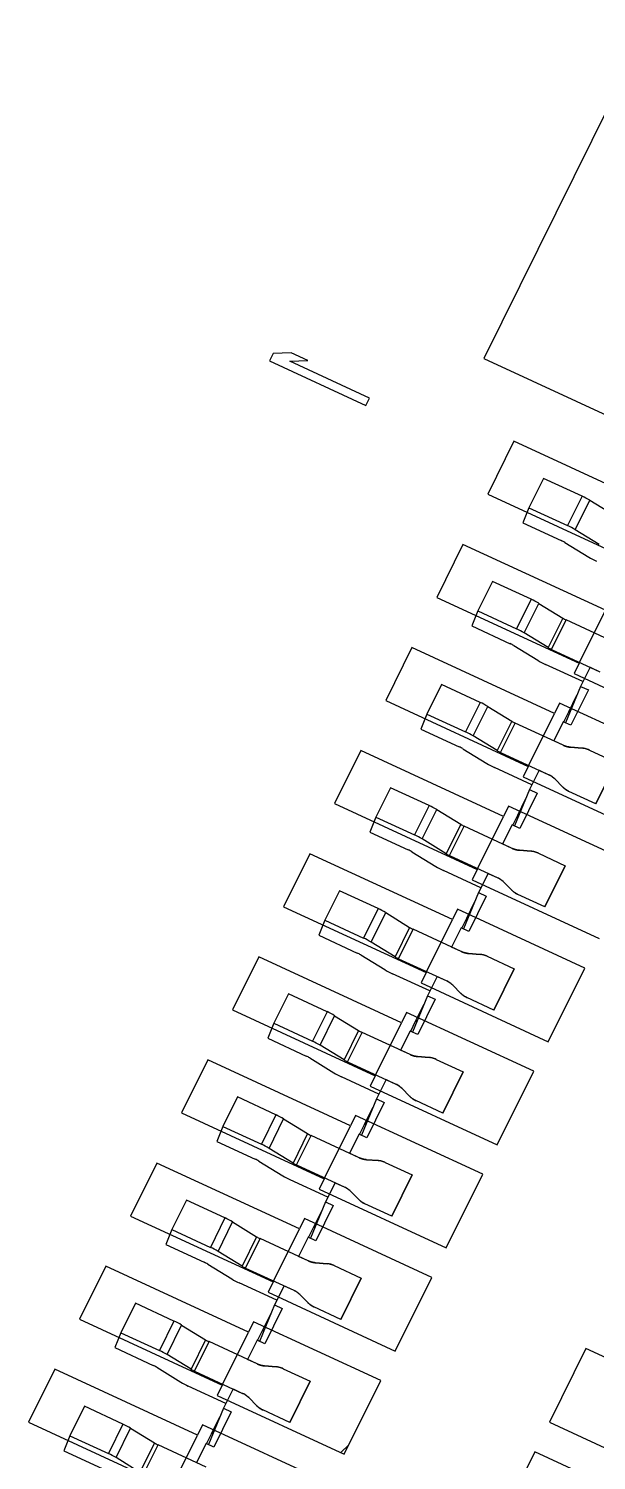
# Model space of a CAD drawing. Header units: millimetres. Extents: x 7 to 507, y -14 to 339.
# Drawn here: x 132.028 to 133.097, y 233.844 to 236.539 of the extents above; entities that cross this region are included whole.
import ezdxf

# ---------------------------------------------------------------- set-up
doc = ezdxf.new("R2010")
doc.units = ezdxf.units.MM
doc.header["$LTSCALE"] = 23.1
doc.layers.get('0').update_dxf_attribs({"linetype": 'CONTINUOUS'})
for name, color, linetype in [('01_ASM_ALL_AXIS', 7, 'CONTINUOUS'), ('_135225', 7, 'CONTINUOUS'), ('_135680', 7, 'CONTINUOUS'), ('_139725', 7, 'CONTINUOUS'), ('_189691', 7, 'CONTINUOUS'), ('_209750', 7, 'CONTINUOUS'), ('_369953', 7, 'CONTINUOUS'), ('_391631', 7, 'CONTINUOUS'), ('_524098', 7, 'CONTINUOUS'), ('_543160', 7, 'CONTINUOUS'), ('_548257', 7, 'CONTINUOUS'), ('_601858', 7, 'CONTINUOUS')]:
    doc.layers.add(name, color=color, linetype=linetype)

msp = doc.modelspace()

# ---------------------------------------------------------------- linework, layer by layer
at = {"color": 1}
for p, q in [((133.193, 236.5388), (132.8854, 235.9178)), ((132.8854, 235.9178), (133.1504, 235.7955)), ((133.0652, 235.3443), (133.0556, 235.3249)), ((133.0556, 235.3249), (133.2952, 235.2143)), ((133.0282, 235.2695), (133.0185, 235.2501)), ((133.2677, 235.1589), (133.0282, 235.2695)), ((132.9691, 235.1503), (132.9595, 235.1309)), ((132.9595, 235.1309), (133.1991, 235.0203)), ((132.9321, 235.0755), (132.9224, 235.056)), ((133.1716, 234.9648), (132.9321, 235.0755)), ((132.873, 234.9562), (132.8634, 234.9368)), ((132.8634, 234.9368), (133.103, 234.8262)), ((132.836, 234.8814), (132.8263, 234.862)), ((133.0755, 234.7708), (132.836, 234.8814)), ((132.7769, 234.7622), (132.7673, 234.7428)), ((133.0069, 234.6322), (133.0755, 234.7708)), ((132.7673, 234.7428), (133.0069, 234.6322)), ((132.7399, 234.6874), (132.7302, 234.668)), ((132.9794, 234.5767), (132.7399, 234.6874)), ((132.6808, 234.5682), (132.6712, 234.5487)), ((132.9108, 234.4381), (132.9794, 234.5767)), ((132.6712, 234.5487), (132.9108, 234.4381)), ((132.6438, 234.4933), (132.6342, 234.4739)), ((132.8833, 234.3827), (132.6438, 234.4933)), ((132.5847, 234.3741), (132.5751, 234.3547)), ((132.8147, 234.2441), (132.8833, 234.3827)), ((132.5751, 234.3547), (132.8147, 234.2441)), ((132.5477, 234.2993), (132.5381, 234.2799)), ((132.7872, 234.1886), (132.5477, 234.2993)), ((132.4886, 234.1801), (132.479, 234.1607)), ((132.7186, 234.05), (132.7872, 234.1886)), ((132.479, 234.1607), (132.7186, 234.05)), ((132.4516, 234.1052), (132.442, 234.0858)), ((132.6911, 233.9946), (132.4516, 234.1052)), ((133.0776, 234.0546), (133.0089, 233.9159)), ((133.3171, 233.9439), (133.0776, 234.0546)), ((132.6225, 233.856), (132.6911, 233.9946)), ((132.3925, 233.986), (132.3829, 233.9666)), ((132.3829, 233.9666), (132.6225, 233.856)), ((132.3555, 233.9112), (132.3459, 233.8918)), ((132.595, 233.8005), (132.3555, 233.9112)), ((133.0089, 233.9159), (133.2485, 233.8053)), ((132.9815, 233.8605), (132.9128, 233.7219)), ((133.221, 233.7499), (132.9815, 233.8605))]:
    msp.add_line(p, q, dxfattribs=at)
at = {"color": 4}
for p, q in [((132.9422, 235.7622), (132.8927, 235.6624)), ((133.2107, 235.6382), (132.9422, 235.7622)), ((132.8927, 235.6624), (133.1613, 235.5384)), ((132.8461, 235.5682), (132.7966, 235.4684)), ((133.1146, 235.4441), (132.8461, 235.5682)), ((132.7966, 235.4684), (133.0652, 235.3443)), ((133.0652, 235.3443), (133.1146, 235.4441)), ((132.75, 235.3741), (132.7005, 235.2743)), ((133.0185, 235.2501), (132.75, 235.3741)), ((132.7005, 235.2743), (132.9691, 235.1503)), ((132.9691, 235.1503), (133.0185, 235.2501)), ((132.6539, 235.1801), (132.6044, 235.0803)), ((132.9224, 235.056), (132.6539, 235.1801)), ((132.6044, 235.0803), (132.873, 234.9562)), ((132.873, 234.9562), (132.9224, 235.056)), ((132.5578, 234.986), (132.5083, 234.8862)), ((132.8263, 234.862), (132.5578, 234.986)), ((132.5083, 234.8862), (132.7769, 234.7622)), ((132.7769, 234.7622), (132.8263, 234.862)), ((132.4617, 234.792), (132.4122, 234.6922)), ((132.7302, 234.668), (132.4617, 234.792)), ((132.4122, 234.6922), (132.6808, 234.5682)), ((132.6808, 234.5682), (132.7302, 234.668)), ((132.3656, 234.5979), (132.3161, 234.4981)), ((132.6342, 234.4739), (132.3656, 234.5979)), ((132.3161, 234.4981), (132.5847, 234.3741)), ((132.5847, 234.3741), (132.6342, 234.4739)), ((132.2695, 234.4039), (132.22, 234.3041)), ((132.5381, 234.2799), (132.2695, 234.4039)), ((132.22, 234.3041), (132.4886, 234.1801)), ((132.4886, 234.1801), (132.5381, 234.2799)), ((132.1734, 234.2098), (132.124, 234.11)), ((132.442, 234.0858), (132.1734, 234.2098)), ((132.124, 234.11), (132.3925, 233.986)), ((132.3925, 233.986), (132.442, 234.0858)), ((132.0773, 234.0158), (132.0279, 233.916)), ((132.3459, 233.8918), (132.0773, 234.0158)), ((132.0279, 233.916), (132.2964, 233.792)), ((132.2964, 233.792), (132.3459, 233.8918))]:
    msp.add_line(p, q, dxfattribs=at)
at = {"color": 2}
msp.add_line((132.6163, 233.8588), (132.6313, 233.8738), dxfattribs=at)
at = {"layer": '01_ASM_ALL_AXIS', "color": 4}
for p, q in [((132.4888, 235.9273), (132.4819, 235.9134)), ((132.4819, 235.9134), (132.6634, 235.8296)), ((132.5227, 235.9287), (132.4888, 235.9273)), ((132.5197, 235.913), (132.5536, 235.9144)), ((132.6702, 235.8435), (132.5197, 235.913)), ((132.5536, 235.9144), (132.5227, 235.9287)), ((132.6634, 235.8296), (132.6702, 235.8435))]:
    msp.add_line(p, q, dxfattribs=at)
at = {"layer": '_135225', "color": 7}
for p, q in [((132.1331, 233.946), (132.1056, 233.8906)), ((132.2056, 233.9125), (132.1331, 233.946)), ((132.1056, 233.8906), (132.094, 233.8624)), ((132.1056, 233.8906), (132.1782, 233.857)), ((132.22, 233.9048), (132.2652, 233.8771)), ((132.094, 233.8624), (132.1665, 233.8289)), ((132.3624, 233.8317), (132.2717, 233.8736)), ((132.2377, 233.8216), (132.1925, 233.8494))]:
    msp.add_line(p, q, dxfattribs=at)
at = {"layer": '_135225', "color": 9}
for p, q in [((132.2056, 233.9125), (132.1782, 233.857)), ((132.1925, 233.8494), (132.22, 233.9048)), ((132.2652, 233.8771), (132.2377, 233.8216)), ((132.2442, 233.8182), (132.2717, 233.8736))]:
    msp.add_line(p, q, dxfattribs=at)
at = {"layer": '_135225', "color": 7}
for centre, radius, start, end in [((132.1476, 233.7868), 0.1385, 58.4892, 65.2143), ((132.1203, 233.7317), 0.1381, 58.4799, 65.2235), ((132.298, 233.9306), 0.0628, 238.4799, 245.2235)]:
    msp.add_arc(centre, radius, start, end, dxfattribs=at)
at = {"layer": '_135680', "color": 7}
for p, q in [((132.8057, 235.3043), (132.7783, 235.2489)), ((132.8783, 235.2708), (132.8057, 235.3043)), ((132.8927, 235.2632), (132.9379, 235.2354)), ((132.7783, 235.2489), (132.7666, 235.2207)), ((132.7783, 235.2489), (132.8509, 235.2154)), ((133.0351, 235.19), (132.9444, 235.2319)), ((132.7666, 235.2207), (132.8392, 235.1872)), ((132.9104, 235.18), (132.8652, 235.2077)), ((132.8457, 235.1837), (132.891, 235.156)), ((132.9169, 235.1765), (133.0077, 235.1346)), ((133.0706, 235.1846), (133.0487, 235.1864)), ((133.0842, 235.181), (133.135, 235.1575)), ((132.9758, 235.1158), (132.9053, 235.1483)), ((133.0191, 235.1267), (133.0343, 235.1113)), ((133.0965, 235.0799), (133.0457, 235.1034)), ((132.9398, 235.0399), (132.9492, 235.0588)), ((132.9492, 235.0588), (132.9519, 235.0592))]:
    msp.add_line(p, q, dxfattribs=at)
at = {"layer": '_135680', "color": 9}
for p, q in [((132.8783, 235.2708), (132.8509, 235.2154)), ((132.8652, 235.2077), (132.8927, 235.2632)), ((132.9379, 235.2354), (132.9104, 235.18)), ((132.9169, 235.1765), (132.9444, 235.2319)), ((133.135, 235.1575), (133.0965, 235.0799))]:
    msp.add_line(p, q, dxfattribs=at)
at = {"layer": '_135680', "color": 7}
for points in [[(133.0487, 235.1864), (133.0481, 235.1865), (133.0476, 235.1865), (133.047, 235.1866), (133.0464, 235.1867), (133.0458, 235.1868), (133.0453, 235.1869), (133.0446, 235.187), (133.0439, 235.1871), (133.0433, 235.1873), (133.0426, 235.1874), (133.042, 235.1876), (133.0414, 235.1877), (133.0407, 235.1879), (133.0401, 235.1881), (133.0394, 235.1883), (133.0388, 235.1885), (133.0382, 235.1888), (133.0376, 235.189), (133.0369, 235.1892), (133.0363, 235.1895), (133.0357, 235.1898), (133.0351, 235.19)], [(133.0842, 235.181), (133.0836, 235.1813), (133.0831, 235.1815), (133.0825, 235.1817), (133.082, 235.1819), (133.0814, 235.1822), (133.0809, 235.1824), (133.0803, 235.1826), (133.0797, 235.1828), (133.0791, 235.183), (133.0785, 235.1831), (133.0779, 235.1833), (133.0773, 235.1835), (133.0767, 235.1836), (133.0761, 235.1838), (133.0755, 235.1839), (133.0749, 235.184), (133.0743, 235.1841), (133.0737, 235.1842), (133.073, 235.1843), (133.0724, 235.1844), (133.0718, 235.1845), (133.0712, 235.1846), (133.0706, 235.1846)], [(133.0343, 235.1113), (133.0347, 235.1109), (133.0351, 235.1105), (133.0355, 235.1101), (133.0359, 235.1098), (133.0364, 235.1094), (133.0368, 235.109), (133.0373, 235.1086), (133.0378, 235.1082), (133.0383, 235.1079), (133.0388, 235.1075), (133.0393, 235.1071), (133.0398, 235.1068), (133.0403, 235.1064), (133.0408, 235.1061), (133.0413, 235.1057), (133.0419, 235.1054), (133.0424, 235.1051), (133.043, 235.1048), (133.0435, 235.1045), (133.0441, 235.1042), (133.0446, 235.1039), (133.0452, 235.1037), (133.0457, 235.1034)]]:
    msp.add_lwpolyline(points, dxfattribs=at)
for centre, radius, start, end in [((132.8203, 235.1451), 0.1385, 58.4892, 65.2143), ((132.9707, 235.2889), 0.0628, 238.4799, 245.2235), ((132.793, 235.09), 0.1381, 58.4799, 65.2235), ((132.8129, 235.1302), 0.0628, 58.4799, 65.2235), ((132.9432, 235.2335), 0.0628, 238.4799, 245.2235), ((132.9632, 235.2737), 0.1381, 238.4799, 245.2235), ((132.9905, 235.0973), 0.041, 58.6072, 65.2214), ((132.9912, 235.0985), 0.0397, 51.85, 58.6048), ((132.9925, 235.1002), 0.0375, 44.8183, 51.8251)]:
    msp.add_arc(centre, radius, start, end, dxfattribs=at)
at = {"layer": '_139725', "color": 7}
for p, q in [((133.0856, 235.337), (133.0678, 235.301)), ((133.0856, 235.337), (133.1038, 235.3286)), ((133.0678, 235.301), (133.0395, 235.2325)), ((133.0453, 235.2528), (133.0609, 235.2843)), ((133.0823, 235.2943), (133.0493, 235.2278)), ((133.0678, 235.301), (133.0823, 235.2943)), ((133.0348, 235.2345), (133.017, 235.1984)), ((133.0493, 235.2278), (133.0348, 235.2345)), ((133.048, 235.2532), (133.0453, 235.2528)), ((133.0351, 235.19), (133.017, 235.1984)), ((133.0487, 235.1864), (133.0706, 235.1846)), ((133.0842, 235.181), (133.135, 235.1575)), ((133.0965, 235.0799), (133.135, 235.1575)), ((132.9895, 235.143), (132.9717, 235.1069)), ((132.9895, 235.143), (133.0077, 235.1346)), ((133.0343, 235.1113), (133.0191, 235.1267)), ((132.9717, 235.1069), (132.9434, 235.0385)), ((132.9862, 235.1002), (132.9532, 235.0337)), ((132.9717, 235.1069), (132.9862, 235.1002)), ((133.0965, 235.0799), (133.0457, 235.1034)), ((132.9492, 235.0588), (132.9648, 235.0902)), ((132.9519, 235.0592), (132.9492, 235.0588)), ((132.9387, 235.0404), (132.9209, 235.0044)), ((132.9532, 235.0337), (132.9387, 235.0404)), ((132.939, 234.996), (132.9209, 235.0044)), ((132.9526, 234.9924), (132.9745, 234.9906)), ((132.9881, 234.987), (133.0389, 234.9635)), ((133.0004, 234.8859), (133.0389, 234.9635)), ((132.8934, 234.9489), (132.8756, 234.9129)), ((132.8934, 234.9489), (132.9116, 234.9405)), ((132.8756, 234.9129), (132.8473, 234.8444)), ((132.8756, 234.9129), (132.8901, 234.9062)), ((132.9382, 234.9173), (132.923, 234.9326)), ((133.0004, 234.8859), (132.9496, 234.9093)), ((132.8531, 234.8648), (132.8687, 234.8962)), ((132.8901, 234.9062), (132.8571, 234.8397)), ((132.8558, 234.8652), (132.8531, 234.8648)), ((132.8426, 234.8464), (132.8248, 234.8103)), ((132.8571, 234.8397), (132.8426, 234.8464)), ((132.8429, 234.8019), (132.8248, 234.8103)), ((132.8565, 234.7983), (132.8784, 234.7965)), ((132.892, 234.7929), (132.9428, 234.7695)), ((132.7973, 234.7549), (132.7795, 234.7188)), ((132.7973, 234.7549), (132.8155, 234.7465)), ((132.9043, 234.6918), (132.9428, 234.7695)), ((132.7795, 234.7188), (132.7512, 234.6504)), ((132.7795, 234.7188), (132.794, 234.7121)), ((132.8421, 234.7232), (132.8269, 234.7386)), ((132.757, 234.6707), (132.7726, 234.7021)), ((132.794, 234.7121), (132.761, 234.6456)), ((132.9043, 234.6918), (132.8535, 234.7153)), ((132.7597, 234.6711), (132.757, 234.6707)), ((132.7465, 234.6523), (132.7287, 234.6163)), ((132.761, 234.6456), (132.7465, 234.6523)), ((132.7468, 234.6079), (132.7287, 234.6163)), ((132.7604, 234.6043), (132.7823, 234.6025)), ((132.7959, 234.5989), (132.8467, 234.5754)), ((132.7012, 234.5608), (132.6834, 234.5248)), ((132.7012, 234.5608), (132.7194, 234.5525)), ((132.8082, 234.4978), (132.8467, 234.5754)), ((132.746, 234.5292), (132.7308, 234.5445)), ((132.6834, 234.5248), (132.6551, 234.4563)), ((132.6609, 234.4767), (132.6765, 234.5081)), ((132.6979, 234.5181), (132.6649, 234.4516)), ((132.6834, 234.5248), (132.6979, 234.5181)), ((132.8082, 234.4978), (132.7574, 234.5213)), ((132.6636, 234.4771), (132.6609, 234.4767)), ((132.6504, 234.4583), (132.6326, 234.4222)), ((132.6649, 234.4516), (132.6504, 234.4583)), ((132.6507, 234.4138), (132.6326, 234.4222)), ((132.6643, 234.4102), (132.6862, 234.4084)), ((132.6998, 234.4048), (132.7506, 234.3814)), ((132.7121, 234.3037), (132.7506, 234.3814)), ((132.6051, 234.3668), (132.5873, 234.3307)), ((132.6051, 234.3668), (132.6233, 234.3584)), ((132.6499, 234.3351), (132.6347, 234.3505)), ((132.5873, 234.3307), (132.559, 234.2623)), ((132.5648, 234.2826), (132.5804, 234.3141)), ((132.6018, 234.324), (132.5688, 234.2575)), ((132.5873, 234.3307), (132.6018, 234.324)), ((132.7121, 234.3037), (132.6613, 234.3272)), ((132.5543, 234.2642), (132.5365, 234.2282)), ((132.5688, 234.2575), (132.5543, 234.2642)), ((132.5675, 234.283), (132.5648, 234.2826)), ((132.5546, 234.2198), (132.5365, 234.2282)), ((132.5682, 234.2162), (132.5901, 234.2144)), ((132.6037, 234.2108), (132.6545, 234.1873)), ((132.616, 234.1097), (132.6545, 234.1873)), ((132.509, 234.1727), (132.4912, 234.1367)), ((132.509, 234.1727), (132.5272, 234.1644)), ((132.5538, 234.1411), (132.5386, 234.1564)), ((132.4912, 234.1367), (132.4629, 234.0683)), ((132.5057, 234.13), (132.4727, 234.0635)), ((132.4912, 234.1367), (132.5057, 234.13)), ((132.616, 234.1097), (132.5652, 234.1332)), ((132.4687, 234.0886), (132.4843, 234.12)), ((132.4714, 234.089), (132.4687, 234.0886)), ((132.4582, 234.0702), (132.4404, 234.0341)), ((132.4727, 234.0635), (132.4582, 234.0702)), ((132.4585, 234.0258), (132.4404, 234.0341)), ((132.4721, 234.0221), (132.494, 234.0203)), ((132.5076, 234.0167), (132.5584, 233.9933)), ((132.52, 233.9156), (132.5584, 233.9933)), ((132.4129, 233.9787), (132.3951, 233.9427)), ((132.4129, 233.9787), (132.4311, 233.9703)), ((132.3951, 233.9427), (132.3668, 233.8742)), ((132.3951, 233.9427), (132.4096, 233.9359)), ((132.4577, 233.9471), (132.4425, 233.9624)), ((132.52, 233.9156), (132.4691, 233.9391)), ((132.3726, 233.8945), (132.3882, 233.926)), ((132.4096, 233.9359), (132.3767, 233.8694)), ((132.3753, 233.8949), (132.3726, 233.8945)), ((132.3621, 233.8761), (132.3443, 233.8401)), ((132.3767, 233.8694), (132.3621, 233.8761))]:
    msp.add_line(p, q, dxfattribs=at)
for points in [[(133.0351, 235.19), (133.0357, 235.1898), (133.0363, 235.1895), (133.0369, 235.1893), (133.0375, 235.189), (133.0381, 235.1888), (133.0387, 235.1886), (133.0393, 235.1884), (133.0399, 235.1882), (133.0405, 235.188), (133.0411, 235.1878), (133.0418, 235.1876), (133.0424, 235.1875), (133.043, 235.1873), (133.0436, 235.1872), (133.0443, 235.1871), (133.0449, 235.1869), (133.0455, 235.1868), (133.0462, 235.1867), (133.0468, 235.1866), (133.0474, 235.1865), (133.0481, 235.1865), (133.0487, 235.1864)], [(133.0191, 235.1267), (133.0187, 235.1271), (133.0183, 235.1274), (133.0179, 235.1278), (133.0174, 235.1282), (133.017, 235.1286), (133.0166, 235.129), (133.0161, 235.1294), (133.0156, 235.1298), (133.0151, 235.1301), (133.0146, 235.1305), (133.0141, 235.1309), (133.0136, 235.1312), (133.0131, 235.1316), (133.0126, 235.1319), (133.012, 235.1322), (133.0115, 235.1326), (133.011, 235.1329), (133.0104, 235.1332), (133.0099, 235.1335), (133.0093, 235.1338), (133.0088, 235.1341), (133.0082, 235.1343), (133.0077, 235.1346)], [(133.0457, 235.1034), (133.0452, 235.1036), (133.0447, 235.1039), (133.0441, 235.1042), (133.0436, 235.1044), (133.0431, 235.1047), (133.0426, 235.105), (133.042, 235.1053), (133.0415, 235.1056), (133.041, 235.106), (133.0405, 235.1063), (133.04, 235.1066), (133.0395, 235.107), (133.039, 235.1074), (133.0385, 235.1077), (133.038, 235.1081), (133.0375, 235.1085), (133.037, 235.1089), (133.0365, 235.1093), (133.0361, 235.1097), (133.0356, 235.1101), (133.0352, 235.1105), (133.0347, 235.1109), (133.0343, 235.1113)], [(132.939, 234.996), (132.9396, 234.9957), (132.9402, 234.9955), (132.9408, 234.9952), (132.9414, 234.995), (132.942, 234.9948), (132.9426, 234.9945), (132.9432, 234.9943), (132.9438, 234.9941), (132.9444, 234.9939), (132.945, 234.9938), (132.9457, 234.9936), (132.9463, 234.9934), (132.9469, 234.9933), (132.9475, 234.9931), (132.9482, 234.993), (132.9488, 234.9929), (132.9494, 234.9928), (132.9501, 234.9927), (132.9507, 234.9926), (132.9513, 234.9925), (132.952, 234.9924), (132.9526, 234.9924)], [(132.923, 234.9326), (132.9226, 234.933), (132.9222, 234.9334), (132.9218, 234.9338), (132.9213, 234.9342), (132.9209, 234.9346), (132.9205, 234.9349), (132.92, 234.9353), (132.9195, 234.9357), (132.919, 234.9361), (132.9185, 234.9365), (132.918, 234.9368), (132.9175, 234.9372), (132.917, 234.9375), (132.9165, 234.9379), (132.9159, 234.9382), (132.9154, 234.9385), (132.9149, 234.9388), (132.9143, 234.9391), (132.9138, 234.9394), (132.9132, 234.9397), (132.9127, 234.94), (132.9121, 234.9403), (132.9116, 234.9405)], [(132.9496, 234.9093), (132.9491, 234.9096), (132.9486, 234.9099), (132.948, 234.9101), (132.9475, 234.9104), (132.947, 234.9107), (132.9465, 234.911), (132.9459, 234.9113), (132.9454, 234.9116), (132.9449, 234.9119), (132.9444, 234.9123), (132.9439, 234.9126), (132.9434, 234.9129), (132.9429, 234.9133), (132.9424, 234.9137), (132.9419, 234.914), (132.9414, 234.9144), (132.9409, 234.9148), (132.9404, 234.9152), (132.94, 234.9156), (132.9395, 234.916), (132.9391, 234.9164), (132.9386, 234.9169), (132.9382, 234.9173)], [(132.8429, 234.8019), (132.8435, 234.8017), (132.8441, 234.8014), (132.8447, 234.8012), (132.8453, 234.8009), (132.8459, 234.8007), (132.8465, 234.8005), (132.8471, 234.8003), (132.8477, 234.8001), (132.8483, 234.7999), (132.8489, 234.7997), (132.8496, 234.7995), (132.8502, 234.7994), (132.8508, 234.7992), (132.8514, 234.7991), (132.8521, 234.799), (132.8527, 234.7988), (132.8533, 234.7987), (132.854, 234.7986), (132.8546, 234.7985), (132.8552, 234.7985), (132.8559, 234.7984), (132.8565, 234.7983)], [(132.8269, 234.7386), (132.8265, 234.739), (132.8261, 234.7394), (132.8257, 234.7397), (132.8252, 234.7401), (132.8248, 234.7405), (132.8244, 234.7409), (132.8239, 234.7413), (132.8234, 234.7417), (132.8229, 234.742), (132.8224, 234.7424), (132.8219, 234.7428), (132.8214, 234.7431), (132.8209, 234.7435), (132.8204, 234.7438), (132.8198, 234.7441), (132.8193, 234.7445), (132.8188, 234.7448), (132.8182, 234.7451), (132.8177, 234.7454), (132.8171, 234.7457), (132.8166, 234.746), (132.816, 234.7462), (132.8155, 234.7465)], [(132.8535, 234.7153), (132.853, 234.7156), (132.8525, 234.7158), (132.8519, 234.7161), (132.8514, 234.7164), (132.8509, 234.7166), (132.8504, 234.7169), (132.8498, 234.7172), (132.8493, 234.7176), (132.8488, 234.7179), (132.8483, 234.7182), (132.8478, 234.7186), (132.8473, 234.7189), (132.8468, 234.7193), (132.8463, 234.7196), (132.8458, 234.72), (132.8453, 234.7204), (132.8448, 234.7208), (132.8443, 234.7212), (132.8439, 234.7216), (132.8434, 234.722), (132.843, 234.7224), (132.8425, 234.7228), (132.8421, 234.7232)], [(132.7468, 234.6079), (132.7474, 234.6076), (132.748, 234.6074), (132.7486, 234.6071), (132.7492, 234.6069), (132.7498, 234.6067), (132.7504, 234.6064), (132.751, 234.6062), (132.7516, 234.606), (132.7522, 234.6058), (132.7528, 234.6057), (132.7535, 234.6055), (132.7541, 234.6053), (132.7547, 234.6052), (132.7553, 234.605), (132.756, 234.6049), (132.7566, 234.6048), (132.7572, 234.6047), (132.7579, 234.6046), (132.7585, 234.6045), (132.7591, 234.6044), (132.7598, 234.6043), (132.7604, 234.6043)], [(132.7308, 234.5445), (132.7304, 234.5449), (132.73, 234.5453), (132.7296, 234.5457), (132.7292, 234.5461), (132.7287, 234.5465), (132.7283, 234.5468), (132.7278, 234.5472), (132.7273, 234.5476), (132.7268, 234.548), (132.7263, 234.5484), (132.7258, 234.5487), (132.7253, 234.5491), (132.7248, 234.5494), (132.7243, 234.5498), (132.7237, 234.5501), (132.7232, 234.5504), (132.7227, 234.5507), (132.7221, 234.551), (132.7216, 234.5513), (132.721, 234.5516), (132.7205, 234.5519), (132.7199, 234.5522), (132.7194, 234.5525)], [(132.7574, 234.5213), (132.7569, 234.5215), (132.7564, 234.5218), (132.7558, 234.522), (132.7553, 234.5223), (132.7548, 234.5226), (132.7543, 234.5229), (132.7537, 234.5232), (132.7532, 234.5235), (132.7527, 234.5238), (132.7522, 234.5242), (132.7517, 234.5245), (132.7512, 234.5249), (132.7507, 234.5252), (132.7502, 234.5256), (132.7497, 234.5259), (132.7492, 234.5263), (132.7487, 234.5267), (132.7482, 234.5271), (132.7478, 234.5275), (132.7473, 234.5279), (132.7469, 234.5283), (132.7464, 234.5288), (132.746, 234.5292)], [(132.6507, 234.4138), (132.6513, 234.4136), (132.6519, 234.4133), (132.6525, 234.4131), (132.6531, 234.4128), (132.6537, 234.4126), (132.6543, 234.4124), (132.6549, 234.4122), (132.6555, 234.412), (132.6561, 234.4118), (132.6567, 234.4116), (132.6574, 234.4114), (132.658, 234.4113), (132.6586, 234.4111), (132.6592, 234.411), (132.6599, 234.4109), (132.6605, 234.4107), (132.6611, 234.4106), (132.6618, 234.4105), (132.6624, 234.4104), (132.663, 234.4104), (132.6637, 234.4103), (132.6643, 234.4102)], [(132.6347, 234.3505), (132.6343, 234.3509), (132.6339, 234.3513), (132.6335, 234.3516), (132.6331, 234.352), (132.6326, 234.3524), (132.6322, 234.3528), (132.6317, 234.3532), (132.6312, 234.3536), (132.6307, 234.3539), (132.6302, 234.3543), (132.6297, 234.3547), (132.6292, 234.355), (132.6287, 234.3554), (132.6282, 234.3557), (132.6276, 234.3561), (132.6271, 234.3564), (132.6266, 234.3567), (132.626, 234.357), (132.6255, 234.3573), (132.6249, 234.3576), (132.6244, 234.3579), (132.6238, 234.3581), (132.6233, 234.3584)], [(132.6613, 234.3272), (132.6608, 234.3275), (132.6603, 234.3277), (132.6597, 234.328), (132.6592, 234.3283), (132.6587, 234.3285), (132.6582, 234.3288), (132.6576, 234.3291), (132.6571, 234.3295), (132.6566, 234.3298), (132.6561, 234.3301), (132.6556, 234.3305), (132.6551, 234.3308), (132.6546, 234.3312), (132.6541, 234.3315), (132.6536, 234.3319), (132.6531, 234.3323), (132.6526, 234.3327), (132.6521, 234.3331), (132.6517, 234.3335), (132.6512, 234.3339), (132.6508, 234.3343), (132.6503, 234.3347), (132.6499, 234.3351)], [(132.5546, 234.2198), (132.5552, 234.2195), (132.5558, 234.2193), (132.5564, 234.219), (132.557, 234.2188), (132.5576, 234.2186), (132.5582, 234.2184), (132.5588, 234.2181), (132.5594, 234.2179), (132.56, 234.2178), (132.5606, 234.2176), (132.5613, 234.2174), (132.5619, 234.2172), (132.5625, 234.2171), (132.5631, 234.2169), (132.5638, 234.2168), (132.5644, 234.2167), (132.565, 234.2166), (132.5657, 234.2165), (132.5663, 234.2164), (132.5669, 234.2163), (132.5676, 234.2162), (132.5682, 234.2162)], [(132.5386, 234.1564), (132.5382, 234.1568), (132.5378, 234.1572), (132.5374, 234.1576), (132.537, 234.158), (132.5365, 234.1584), (132.5361, 234.1587), (132.5356, 234.1591), (132.5351, 234.1595), (132.5346, 234.1599), (132.5341, 234.1603), (132.5336, 234.1606), (132.5331, 234.161), (132.5326, 234.1613), (132.5321, 234.1617), (132.5316, 234.162), (132.531, 234.1623), (132.5305, 234.1626), (132.5299, 234.1629), (132.5294, 234.1632), (132.5288, 234.1635), (132.5283, 234.1638), (132.5277, 234.1641), (132.5272, 234.1644)], [(132.5652, 234.1332), (132.5647, 234.1334), (132.5642, 234.1337), (132.5636, 234.1339), (132.5631, 234.1342), (132.5626, 234.1345), (132.5621, 234.1348), (132.5615, 234.1351), (132.561, 234.1354), (132.5605, 234.1357), (132.56, 234.1361), (132.5595, 234.1364), (132.559, 234.1368), (132.5585, 234.1371), (132.558, 234.1375), (132.5575, 234.1379), (132.557, 234.1382), (132.5565, 234.1386), (132.556, 234.139), (132.5556, 234.1394), (132.5551, 234.1398), (132.5547, 234.1402), (132.5542, 234.1407), (132.5538, 234.1411)], [(132.4585, 234.0258), (132.4591, 234.0255), (132.4597, 234.0252), (132.4603, 234.025), (132.4609, 234.0248), (132.4615, 234.0245), (132.4621, 234.0243), (132.4627, 234.0241), (132.4633, 234.0239), (132.4639, 234.0237), (132.4645, 234.0235), (132.4652, 234.0234), (132.4658, 234.0232), (132.4664, 234.023), (132.467, 234.0229), (132.4677, 234.0228), (132.4683, 234.0226), (132.4689, 234.0225), (132.4696, 234.0224), (132.4702, 234.0223), (132.4708, 234.0223), (132.4715, 234.0222), (132.4721, 234.0221)], [(132.4425, 233.9624), (132.4421, 233.9628), (132.4417, 233.9632), (132.4413, 233.9636), (132.4409, 233.9639), (132.4404, 233.9643), (132.44, 233.9647), (132.4395, 233.9651), (132.439, 233.9655), (132.4385, 233.9658), (132.438, 233.9662), (132.4375, 233.9666), (132.437, 233.9669), (132.4365, 233.9673), (132.436, 233.9676), (132.4355, 233.968), (132.4349, 233.9683), (132.4344, 233.9686), (132.4338, 233.9689), (132.4333, 233.9692), (132.4327, 233.9695), (132.4322, 233.9698), (132.4316, 233.97), (132.4311, 233.9703)], [(132.4691, 233.9391), (132.4686, 233.9394), (132.4681, 233.9396), (132.4675, 233.9399), (132.467, 233.9402), (132.4665, 233.9404), (132.466, 233.9407), (132.4654, 233.941), (132.4649, 233.9414), (132.4644, 233.9417), (132.4639, 233.942), (132.4634, 233.9424), (132.4629, 233.9427), (132.4624, 233.9431), (132.4619, 233.9434), (132.4614, 233.9438), (132.4609, 233.9442), (132.4604, 233.9446), (132.4599, 233.945), (132.4595, 233.9454), (132.459, 233.9458), (132.4586, 233.9462), (132.4581, 233.9466), (132.4577, 233.9471)]]:
    msp.add_lwpolyline(points, dxfattribs=at)
for centre, radius, start, end in [((133.0674, 235.1458), 0.039, 78.4235, 85.2662), ((133.067, 235.1441), 0.0407, 71.7775, 78.4338), ((133.0668, 235.1434), 0.0414, 65.2148, 71.7879), ((132.9713, 234.9517), 0.039, 78.4235, 85.2662), ((132.9709, 234.9501), 0.0407, 71.7775, 78.4338), ((132.9707, 234.9494), 0.0414, 65.2148, 71.7879), ((132.8752, 234.7577), 0.039, 78.4235, 85.2662), ((132.8748, 234.756), 0.0407, 71.7775, 78.4338), ((132.8746, 234.7553), 0.0414, 65.2148, 71.7879), ((132.7791, 234.5636), 0.039, 78.4235, 85.2662), ((132.7787, 234.562), 0.0407, 71.7775, 78.4338), ((132.7785, 234.5613), 0.0414, 65.2148, 71.7879), ((132.683, 234.3696), 0.039, 78.4235, 85.2662), ((132.6826, 234.3679), 0.0407, 71.7775, 78.4338), ((132.6824, 234.3672), 0.0414, 65.2148, 71.7879), ((132.5869, 234.1755), 0.039, 78.4235, 85.2662), ((132.5865, 234.1739), 0.0407, 71.7775, 78.4338), ((132.5863, 234.1732), 0.0414, 65.2148, 71.7879), ((132.4908, 233.9815), 0.039, 78.4235, 85.2662), ((132.4904, 233.9798), 0.0407, 71.7775, 78.4338), ((132.4902, 233.9791), 0.0414, 65.2148, 71.7879)]:
    msp.add_arc(centre, radius, start, end, dxfattribs=at)
at = {"layer": '_189691', "color": 7}
for p, q in [((132.9979, 235.6924), (132.9705, 235.637)), ((133.0705, 235.6589), (132.9979, 235.6924)), ((132.9705, 235.637), (132.9588, 235.6088)), ((132.9705, 235.637), (133.0431, 235.6035)), ((133.0849, 235.6513), (133.1301, 235.6235)), ((132.9588, 235.6088), (133.0314, 235.5753)), ((133.1026, 235.5681), (133.0574, 235.5958)), ((133.0379, 235.5718), (133.0832, 235.5441))]:
    msp.add_line(p, q, dxfattribs=at)
at = {"layer": '_189691', "color": 9}
for p, q in [((133.0705, 235.6589), (133.0431, 235.6035)), ((133.0574, 235.5958), (133.0849, 235.6513))]:
    msp.add_line(p, q, dxfattribs=at)
at = {"layer": '_189691', "color": 7}
for centre, radius, start, end in [((133.0125, 235.5332), 0.1385, 58.4892, 65.2143), ((132.9852, 235.4781), 0.1381, 58.4799, 65.2235), ((133.0051, 235.5183), 0.0628, 58.4799, 65.2235), ((133.1553, 235.6618), 0.1381, 238.4799, 245.2235)]:
    msp.add_arc(centre, radius, start, end, dxfattribs=at)
at = {"layer": '_209750', "color": 7}
for p, q in [((132.3253, 234.3341), (132.2978, 234.2787)), ((132.3978, 234.3006), (132.3253, 234.3341)), ((132.4122, 234.2929), (132.4574, 234.2652)), ((132.2978, 234.2787), (132.2862, 234.2505)), ((132.2978, 234.2787), (132.3704, 234.2451)), ((132.5546, 234.2198), (132.4639, 234.2617)), ((132.2862, 234.2505), (132.3587, 234.217)), ((132.4299, 234.2097), (132.3847, 234.2375)), ((132.3653, 234.2135), (132.4105, 234.1858)), ((132.4364, 234.2063), (132.5272, 234.1644)), ((132.5901, 234.2144), (132.5682, 234.2162)), ((132.6037, 234.2108), (132.6545, 234.1873)), ((132.4953, 234.1456), (132.4248, 234.1781)), ((132.5386, 234.1564), (132.5538, 234.1411)), ((132.616, 234.1097), (132.5652, 234.1332)), ((132.4593, 234.0696), (132.4687, 234.0886)), ((132.4687, 234.0886), (132.4714, 234.089))]:
    msp.add_line(p, q, dxfattribs=at)
at = {"layer": '_209750', "color": 9}
for p, q in [((132.3978, 234.3006), (132.3704, 234.2451)), ((132.3847, 234.2375), (132.4122, 234.2929)), ((132.4574, 234.2652), (132.4299, 234.2097)), ((132.4364, 234.2063), (132.4639, 234.2617)), ((132.6545, 234.1873), (132.616, 234.1097))]:
    msp.add_line(p, q, dxfattribs=at)
at = {"layer": '_209750', "color": 7}
for points in [[(132.5682, 234.2162), (132.5676, 234.2162), (132.5671, 234.2163), (132.5665, 234.2164), (132.5659, 234.2164), (132.5653, 234.2165), (132.5648, 234.2166), (132.5641, 234.2167), (132.5635, 234.2169), (132.5628, 234.217), (132.5622, 234.2172), (132.5615, 234.2173), (132.5609, 234.2175), (132.5602, 234.2177), (132.5596, 234.2179), (132.559, 234.2181), (132.5583, 234.2183), (132.5577, 234.2185), (132.5571, 234.2188), (132.5565, 234.219), (132.5558, 234.2193), (132.5552, 234.2195), (132.5546, 234.2198)], [(132.6037, 234.2108), (132.6031, 234.211), (132.6026, 234.2113), (132.602, 234.2115), (132.6015, 234.2117), (132.6009, 234.2119), (132.6004, 234.2121), (132.5998, 234.2123), (132.5992, 234.2125), (132.5986, 234.2127), (132.598, 234.2129), (132.5974, 234.2131), (132.5968, 234.2132), (132.5962, 234.2134), (132.5956, 234.2135), (132.595, 234.2137), (132.5944, 234.2138), (132.5938, 234.2139), (132.5932, 234.214), (132.5926, 234.2141), (132.5919, 234.2142), (132.5913, 234.2143), (132.5907, 234.2143), (132.5901, 234.2144)], [(132.5538, 234.1411), (132.5542, 234.1407), (132.5546, 234.1403), (132.555, 234.1399), (132.5555, 234.1395), (132.5559, 234.1392), (132.5563, 234.1388), (132.5568, 234.1384), (132.5573, 234.138), (132.5578, 234.1376), (132.5583, 234.1372), (132.5588, 234.1369), (132.5593, 234.1365), (132.5598, 234.1362), (132.5603, 234.1358), (132.5609, 234.1355), (132.5614, 234.1352), (132.5619, 234.1349), (132.5625, 234.1346), (132.563, 234.1343), (132.5636, 234.134), (132.5641, 234.1337), (132.5647, 234.1334), (132.5652, 234.1332)]]:
    msp.add_lwpolyline(points, dxfattribs=at)
for centre, radius, start, end in [((132.3398, 234.1749), 0.1385, 58.4892, 65.2143), ((132.4902, 234.3187), 0.0628, 238.4799, 245.2235), ((132.3125, 234.1198), 0.1381, 58.4799, 65.2235), ((132.3324, 234.16), 0.0628, 58.4799, 65.2235), ((132.4627, 234.2633), 0.0628, 238.4799, 245.2235), ((132.4827, 234.3035), 0.1381, 238.4799, 245.2235), ((132.51, 234.1271), 0.041, 58.6072, 65.2214), ((132.5107, 234.1282), 0.0397, 51.85, 58.6048), ((132.512, 234.13), 0.0375, 44.8183, 51.8251)]:
    msp.add_arc(centre, radius, start, end, dxfattribs=at)
at = {"layer": '_369953', "color": 7}
for p, q in [((132.6135, 234.9162), (132.5861, 234.8608)), ((132.6861, 234.8827), (132.6135, 234.9162)), ((132.5861, 234.8608), (132.5744, 234.8326)), ((132.5861, 234.8608), (132.6587, 234.8273)), ((132.7005, 234.8751), (132.7457, 234.8473)), ((132.5744, 234.8326), (132.647, 234.7991)), ((132.8429, 234.8019), (132.7522, 234.8438)), ((132.7182, 234.7919), (132.673, 234.8196)), ((132.6535, 234.7956), (132.6988, 234.7679)), ((132.7247, 234.7884), (132.8155, 234.7465)), ((132.8784, 234.7965), (132.8565, 234.7983)), ((132.892, 234.7929), (132.9428, 234.7695)), ((132.7836, 234.7277), (132.7131, 234.7602)), ((132.8269, 234.7386), (132.8421, 234.7232)), ((132.9043, 234.6918), (132.8535, 234.7153)), ((132.7476, 234.6518), (132.757, 234.6707)), ((132.757, 234.6707), (132.7597, 234.6711))]:
    msp.add_line(p, q, dxfattribs=at)
at = {"layer": '_369953', "color": 9}
for p, q in [((132.6861, 234.8827), (132.6587, 234.8273)), ((132.673, 234.8196), (132.7005, 234.8751)), ((132.7457, 234.8473), (132.7182, 234.7919)), ((132.7247, 234.7884), (132.7522, 234.8438)), ((132.9428, 234.7695), (132.9043, 234.6918))]:
    msp.add_line(p, q, dxfattribs=at)
at = {"layer": '_369953', "color": 7}
for points in [[(132.8565, 234.7983), (132.8559, 234.7984), (132.8554, 234.7984), (132.8548, 234.7985), (132.8542, 234.7986), (132.8536, 234.7987), (132.8531, 234.7988), (132.8524, 234.7989), (132.8517, 234.799), (132.8511, 234.7992), (132.8505, 234.7993), (132.8498, 234.7995), (132.8492, 234.7996), (132.8485, 234.7998), (132.8479, 234.8), (132.8473, 234.8002), (132.8466, 234.8004), (132.846, 234.8007), (132.8454, 234.8009), (132.8448, 234.8012), (132.8441, 234.8014), (132.8435, 234.8017), (132.8429, 234.8019)], [(132.892, 234.7929), (132.8914, 234.7932), (132.8909, 234.7934), (132.8903, 234.7936), (132.8898, 234.7939), (132.8892, 234.7941), (132.8887, 234.7943), (132.8881, 234.7945), (132.8875, 234.7947), (132.8869, 234.7949), (132.8863, 234.795), (132.8857, 234.7952), (132.8851, 234.7954), (132.8845, 234.7955), (132.8839, 234.7957), (132.8833, 234.7958), (132.8827, 234.7959), (132.8821, 234.796), (132.8815, 234.7962), (132.8808, 234.7962), (132.8802, 234.7963), (132.8796, 234.7964), (132.879, 234.7965), (132.8784, 234.7965)], [(132.8421, 234.7232), (132.8425, 234.7228), (132.8429, 234.7224), (132.8433, 234.7221), (132.8437, 234.7217), (132.8442, 234.7213), (132.8446, 234.7209), (132.8451, 234.7205), (132.8456, 234.7201), (132.8461, 234.7198), (132.8466, 234.7194), (132.8471, 234.719), (132.8476, 234.7187), (132.8481, 234.7183), (132.8486, 234.718), (132.8492, 234.7177), (132.8497, 234.7173), (132.8502, 234.717), (132.8508, 234.7167), (132.8513, 234.7164), (132.8519, 234.7161), (132.8524, 234.7158), (132.853, 234.7156), (132.8535, 234.7153)]]:
    msp.add_lwpolyline(points, dxfattribs=at)
for centre, radius, start, end in [((132.6281, 234.757), 0.1385, 58.4892, 65.2143), ((132.6008, 234.7019), 0.1381, 58.4799, 65.2235), ((132.7785, 234.9008), 0.0628, 238.4799, 245.2235), ((132.6207, 234.7421), 0.0628, 58.4799, 65.2235), ((132.751, 234.8454), 0.0628, 238.4799, 245.2235), ((132.771, 234.8856), 0.1381, 238.4799, 245.2235), ((132.7983, 234.7093), 0.041, 58.6072, 65.2214), ((132.799, 234.7104), 0.0397, 51.85, 58.6048), ((132.8003, 234.7121), 0.0375, 44.8183, 51.8251)]:
    msp.add_arc(centre, radius, start, end, dxfattribs=at)
at = {"layer": '_391631', "color": 7}
for p, q in [((132.2292, 234.1401), (132.2017, 234.0846)), ((132.3017, 234.1065), (132.2292, 234.1401)), ((132.3161, 234.0989), (132.3613, 234.0711)), ((132.2017, 234.0846), (132.1901, 234.0565)), ((132.2017, 234.0846), (132.2743, 234.0511)), ((132.1901, 234.0565), (132.2626, 234.0229)), ((132.4585, 234.0258), (132.3678, 234.0677)), ((132.2692, 234.0195), (132.3144, 233.9917)), ((132.3338, 234.0157), (132.2886, 234.0434)), ((132.494, 234.0203), (132.4721, 234.0221)), ((132.3403, 234.0122), (132.4311, 233.9703)), ((132.5076, 234.0167), (132.5584, 233.9933)), ((132.3992, 233.9515), (132.3287, 233.9841)), ((132.4425, 233.9624), (132.4577, 233.9471)), ((132.52, 233.9156), (132.4691, 233.9391)), ((132.3632, 233.8756), (132.3726, 233.8945)), ((132.3726, 233.8945), (132.3753, 233.8949))]:
    msp.add_line(p, q, dxfattribs=at)
at = {"layer": '_391631', "color": 9}
for p, q in [((132.3017, 234.1065), (132.2743, 234.0511)), ((132.2886, 234.0434), (132.3161, 234.0989)), ((132.3613, 234.0711), (132.3338, 234.0157)), ((132.3403, 234.0122), (132.3678, 234.0677)), ((132.5584, 233.9933), (132.52, 233.9156))]:
    msp.add_line(p, q, dxfattribs=at)
at = {"layer": '_391631', "color": 7}
for points in [[(132.4721, 234.0221), (132.4715, 234.0222), (132.471, 234.0223), (132.4704, 234.0223), (132.4698, 234.0224), (132.4692, 234.0225), (132.4687, 234.0226), (132.468, 234.0227), (132.4674, 234.0228), (132.4667, 234.023), (132.4661, 234.0231), (132.4654, 234.0233), (132.4648, 234.0235), (132.4641, 234.0236), (132.4635, 234.0238), (132.4629, 234.024), (132.4622, 234.0243), (132.4616, 234.0245), (132.461, 234.0247), (132.4604, 234.025), (132.4597, 234.0252), (132.4591, 234.0255), (132.4585, 234.0258)], [(132.5076, 234.0167), (132.507, 234.017), (132.5065, 234.0172), (132.5059, 234.0174), (132.5054, 234.0177), (132.5048, 234.0179), (132.5043, 234.0181), (132.5037, 234.0183), (132.5031, 234.0185), (132.5025, 234.0187), (132.5019, 234.0189), (132.5013, 234.019), (132.5007, 234.0192), (132.5001, 234.0193), (132.4995, 234.0195), (132.4989, 234.0196), (132.4983, 234.0197), (132.4977, 234.0199), (132.4971, 234.02), (132.4965, 234.0201), (132.4958, 234.0201), (132.4952, 234.0202), (132.4946, 234.0203), (132.494, 234.0203)], [(132.4577, 233.9471), (132.4581, 233.9466), (132.4585, 233.9463), (132.4589, 233.9459), (132.4594, 233.9455), (132.4598, 233.9451), (132.4602, 233.9447), (132.4607, 233.9443), (132.4612, 233.944), (132.4617, 233.9436), (132.4622, 233.9432), (132.4627, 233.9428), (132.4632, 233.9425), (132.4637, 233.9421), (132.4642, 233.9418), (132.4648, 233.9415), (132.4653, 233.9411), (132.4658, 233.9408), (132.4664, 233.9405), (132.4669, 233.9402), (132.4675, 233.9399), (132.468, 233.9396), (132.4686, 233.9394), (132.4691, 233.9391)]]:
    msp.add_lwpolyline(points, dxfattribs=at)
for centre, radius, start, end in [((132.2437, 233.9808), 0.1385, 58.4892, 65.2143), ((132.2164, 233.9257), 0.1381, 58.4799, 65.2235), ((132.3941, 234.1246), 0.0628, 238.4799, 245.2235), ((132.2363, 233.9659), 0.0628, 58.4799, 65.2235), ((132.3866, 234.1094), 0.1381, 238.4799, 245.2235), ((132.3666, 234.0692), 0.0628, 238.4799, 245.2235), ((132.4139, 233.9331), 0.041, 58.6072, 65.2214), ((132.4146, 233.9342), 0.0397, 51.85, 58.6048), ((132.4159, 233.9359), 0.0375, 44.8183, 51.8251)]:
    msp.add_arc(centre, radius, start, end, dxfattribs=at)
at = {"layer": '_524098', "color": 7}
for p, q in [((132.9018, 235.4984), (132.8744, 235.443)), ((132.9744, 235.4649), (132.9018, 235.4984)), ((132.9888, 235.4572), (133.034, 235.4295)), ((132.8744, 235.443), (132.8627, 235.4148)), ((132.8744, 235.443), (132.947, 235.4094)), ((133.1312, 235.3841), (133.0405, 235.426)), ((132.8627, 235.4148), (132.9353, 235.3813)), ((133.0065, 235.374), (132.9613, 235.4018)), ((132.9418, 235.3778), (132.9871, 235.35)), ((133.013, 235.3705), (133.1038, 235.3286)), ((133.0719, 235.3098), (133.0014, 235.3424)), ((133.0359, 235.2339), (133.0453, 235.2528)), ((133.0453, 235.2528), (133.048, 235.2532))]:
    msp.add_line(p, q, dxfattribs=at)
at = {"layer": '_524098', "color": 9}
for p, q in [((132.9744, 235.4649), (132.947, 235.4094)), ((132.9613, 235.4018), (132.9888, 235.4572)), ((133.034, 235.4295), (133.0065, 235.374)), ((133.013, 235.3705), (133.0405, 235.426))]:
    msp.add_line(p, q, dxfattribs=at)
at = {"layer": '_524098', "color": 7}
for centre, radius, start, end in [((132.9164, 235.3392), 0.1385, 58.4892, 65.2143), ((133.0668, 235.483), 0.0628, 238.4799, 245.2235), ((132.8891, 235.284), 0.1381, 58.4799, 65.2235), ((132.909, 235.3243), 0.0628, 58.4799, 65.2235), ((133.0393, 235.4275), 0.0628, 238.4799, 245.2235), ((133.0592, 235.4678), 0.1381, 238.4799, 245.2235)]:
    msp.add_arc(centre, radius, start, end, dxfattribs=at)
at = {"layer": '_543160', "color": 7}
for p, q in [((132.4214, 234.5282), (132.3939, 234.4727)), ((132.4939, 234.4946), (132.4214, 234.5282)), ((132.5083, 234.487), (132.5535, 234.4592)), ((132.3939, 234.4727), (132.3822, 234.4446)), ((132.3939, 234.4727), (132.4665, 234.4392)), ((132.6507, 234.4138), (132.56, 234.4557)), ((132.3822, 234.4446), (132.4548, 234.411)), ((132.526, 234.4038), (132.4808, 234.4315)), ((132.4613, 234.4075), (132.5066, 234.3798)), ((132.5325, 234.4003), (132.6233, 234.3584)), ((132.6862, 234.4084), (132.6643, 234.4102)), ((132.6998, 234.4048), (132.7506, 234.3814)), ((132.5914, 234.3396), (132.5209, 234.3721)), ((132.6347, 234.3505), (132.6499, 234.3351)), ((132.7121, 234.3037), (132.6613, 234.3272)), ((132.5554, 234.2637), (132.5648, 234.2826)), ((132.5648, 234.2826), (132.5675, 234.283))]:
    msp.add_line(p, q, dxfattribs=at)
at = {"layer": '_543160', "color": 9}
for p, q in [((132.4939, 234.4946), (132.4665, 234.4392)), ((132.4808, 234.4315), (132.5083, 234.487)), ((132.5535, 234.4592), (132.526, 234.4038)), ((132.5325, 234.4003), (132.56, 234.4557)), ((132.7506, 234.3814), (132.7121, 234.3037))]:
    msp.add_line(p, q, dxfattribs=at)
at = {"layer": '_543160', "color": 7}
for points in [[(132.6643, 234.4102), (132.6637, 234.4103), (132.6632, 234.4103), (132.6626, 234.4104), (132.662, 234.4105), (132.6614, 234.4106), (132.6609, 234.4107), (132.6602, 234.4108), (132.6596, 234.4109), (132.6589, 234.4111), (132.6583, 234.4112), (132.6576, 234.4114), (132.657, 234.4116), (132.6563, 234.4117), (132.6557, 234.4119), (132.6551, 234.4121), (132.6544, 234.4124), (132.6538, 234.4126), (132.6532, 234.4128), (132.6526, 234.4131), (132.6519, 234.4133), (132.6513, 234.4136), (132.6507, 234.4138)], [(132.6998, 234.4048), (132.6992, 234.4051), (132.6987, 234.4053), (132.6981, 234.4055), (132.6976, 234.4058), (132.697, 234.406), (132.6965, 234.4062), (132.6959, 234.4064), (132.6953, 234.4066), (132.6947, 234.4068), (132.6941, 234.4069), (132.6935, 234.4071), (132.6929, 234.4073), (132.6923, 234.4074), (132.6917, 234.4076), (132.6911, 234.4077), (132.6905, 234.4078), (132.6899, 234.408), (132.6893, 234.4081), (132.6887, 234.4082), (132.688, 234.4082), (132.6874, 234.4083), (132.6868, 234.4084), (132.6862, 234.4084)], [(132.6499, 234.3351), (132.6503, 234.3347), (132.6507, 234.3343), (132.6511, 234.334), (132.6516, 234.3336), (132.652, 234.3332), (132.6524, 234.3328), (132.6529, 234.3324), (132.6534, 234.332), (132.6539, 234.3317), (132.6544, 234.3313), (132.6549, 234.3309), (132.6554, 234.3306), (132.6559, 234.3302), (132.6564, 234.3299), (132.657, 234.3296), (132.6575, 234.3292), (132.658, 234.3289), (132.6586, 234.3286), (132.6591, 234.3283), (132.6597, 234.328), (132.6602, 234.3277), (132.6608, 234.3275), (132.6613, 234.3272)]]:
    msp.add_lwpolyline(points, dxfattribs=at)
for centre, radius, start, end in [((132.4359, 234.3689), 0.1385, 58.4892, 65.2143), ((132.5863, 234.5127), 0.0628, 238.4799, 245.2235), ((132.4086, 234.3138), 0.1381, 58.4799, 65.2235), ((132.4285, 234.354), 0.0628, 58.4799, 65.2235), ((132.5588, 234.4573), 0.0628, 238.4799, 245.2235), ((132.5788, 234.4975), 0.1381, 238.4799, 245.2235), ((132.6061, 234.3212), 0.041, 58.6072, 65.2214), ((132.6068, 234.3223), 0.0397, 51.85, 58.6048), ((132.6081, 234.324), 0.0375, 44.8183, 51.8251)]:
    msp.add_arc(centre, radius, start, end, dxfattribs=at)
at = {"layer": '_548257', "color": 7}
for p, q in [((132.5175, 234.7222), (132.49, 234.6668)), ((132.59, 234.6887), (132.5175, 234.7222)), ((132.49, 234.6668), (132.4783, 234.6386)), ((132.49, 234.6668), (132.5626, 234.6332)), ((132.6044, 234.681), (132.6496, 234.6533)), ((132.4783, 234.6386), (132.5509, 234.6051)), ((132.7468, 234.6079), (132.6561, 234.6498)), ((132.6221, 234.5978), (132.5769, 234.6256)), ((132.5574, 234.6016), (132.6027, 234.5739)), ((132.6286, 234.5944), (132.7194, 234.5525)), ((132.7823, 234.6025), (132.7604, 234.6043)), ((132.7959, 234.5989), (132.8467, 234.5754)), ((132.6875, 234.5336), (132.617, 234.5662)), ((132.7308, 234.5445), (132.746, 234.5292)), ((132.8082, 234.4978), (132.7574, 234.5213)), ((132.6515, 234.4577), (132.6609, 234.4767)), ((132.6609, 234.4767), (132.6636, 234.4771))]:
    msp.add_line(p, q, dxfattribs=at)
at = {"layer": '_548257', "color": 9}
for p, q in [((132.59, 234.6887), (132.5626, 234.6332)), ((132.5769, 234.6256), (132.6044, 234.681)), ((132.6496, 234.6533), (132.6221, 234.5978)), ((132.6286, 234.5944), (132.6561, 234.6498)), ((132.8467, 234.5754), (132.8082, 234.4978))]:
    msp.add_line(p, q, dxfattribs=at)
at = {"layer": '_548257', "color": 7}
for points in [[(132.7604, 234.6043), (132.7598, 234.6043), (132.7593, 234.6044), (132.7587, 234.6045), (132.7581, 234.6045), (132.7575, 234.6046), (132.757, 234.6047), (132.7563, 234.6048), (132.7557, 234.605), (132.755, 234.6051), (132.7544, 234.6053), (132.7537, 234.6054), (132.7531, 234.6056), (132.7524, 234.6058), (132.7518, 234.606), (132.7512, 234.6062), (132.7505, 234.6064), (132.7499, 234.6066), (132.7493, 234.6069), (132.7487, 234.6071), (132.748, 234.6074), (132.7474, 234.6076), (132.7468, 234.6079)], [(132.7959, 234.5989), (132.7953, 234.5991), (132.7948, 234.5994), (132.7942, 234.5996), (132.7937, 234.5998), (132.7931, 234.6), (132.7926, 234.6002), (132.792, 234.6004), (132.7914, 234.6006), (132.7908, 234.6008), (132.7902, 234.601), (132.7896, 234.6012), (132.789, 234.6013), (132.7884, 234.6015), (132.7878, 234.6016), (132.7872, 234.6018), (132.7866, 234.6019), (132.786, 234.602), (132.7854, 234.6021), (132.7848, 234.6022), (132.7841, 234.6023), (132.7835, 234.6024), (132.7829, 234.6024), (132.7823, 234.6025)], [(132.746, 234.5292), (132.7464, 234.5288), (132.7468, 234.5284), (132.7472, 234.528), (132.7477, 234.5276), (132.7481, 234.5272), (132.7485, 234.5269), (132.749, 234.5265), (132.7495, 234.5261), (132.75, 234.5257), (132.7505, 234.5253), (132.751, 234.525), (132.7515, 234.5246), (132.752, 234.5243), (132.7525, 234.5239), (132.7531, 234.5236), (132.7536, 234.5233), (132.7541, 234.523), (132.7547, 234.5227), (132.7552, 234.5224), (132.7558, 234.5221), (132.7563, 234.5218), (132.7569, 234.5215), (132.7574, 234.5213)]]:
    msp.add_lwpolyline(points, dxfattribs=at)
for centre, radius, start, end in [((132.532, 234.563), 0.1385, 58.4892, 65.2143), ((132.6824, 234.7068), 0.0628, 238.4799, 245.2235), ((132.5047, 234.5079), 0.1381, 58.4799, 65.2235), ((132.5246, 234.5481), 0.0628, 58.4799, 65.2235), ((132.6549, 234.6513), 0.0628, 238.4799, 245.2235), ((132.6749, 234.6916), 0.1381, 238.4799, 245.2235), ((132.7022, 234.5152), 0.041, 58.6072, 65.2214), ((132.7029, 234.5163), 0.0397, 51.85, 58.6048), ((132.7042, 234.5181), 0.0375, 44.8183, 51.8251)]:
    msp.add_arc(centre, radius, start, end, dxfattribs=at)
at = {"layer": '_601858', "color": 7}
for p, q in [((132.7096, 235.1103), (132.6822, 235.0549)), ((132.7822, 235.0768), (132.7096, 235.1103)), ((132.7966, 235.0691), (132.8418, 235.0414)), ((132.6822, 235.0549), (132.6705, 235.0267)), ((132.6822, 235.0549), (132.7548, 235.0213)), ((132.6705, 235.0267), (132.7431, 234.9932)), ((132.939, 234.996), (132.8483, 235.0379)), ((132.7496, 234.9897), (132.7949, 234.962)), ((132.8143, 234.9859), (132.7691, 235.0137)), ((132.9745, 234.9906), (132.9526, 234.9924)), ((132.8208, 234.9824), (132.9116, 234.9405)), ((132.9881, 234.987), (133.0389, 234.9635)), ((132.8797, 234.9217), (132.8092, 234.9543)), ((132.923, 234.9326), (132.9382, 234.9173)), ((133.0004, 234.8859), (132.9496, 234.9093)), ((132.8437, 234.8458), (132.8531, 234.8648)), ((132.8531, 234.8648), (132.8558, 234.8652))]:
    msp.add_line(p, q, dxfattribs=at)
at = {"layer": '_601858', "color": 9}
for p, q in [((132.7822, 235.0768), (132.7548, 235.0213)), ((132.7691, 235.0137), (132.7966, 235.0691)), ((132.8418, 235.0414), (132.8143, 234.9859)), ((132.8208, 234.9824), (132.8483, 235.0379)), ((133.0389, 234.9635), (133.0004, 234.8859))]:
    msp.add_line(p, q, dxfattribs=at)
at = {"layer": '_601858', "color": 7}
for points in [[(132.9526, 234.9924), (132.952, 234.9924), (132.9515, 234.9925), (132.9509, 234.9926), (132.9503, 234.9926), (132.9497, 234.9927), (132.9492, 234.9928), (132.9485, 234.9929), (132.9478, 234.9931), (132.9472, 234.9932), (132.9465, 234.9934), (132.9459, 234.9935), (132.9453, 234.9937), (132.9446, 234.9939), (132.944, 234.9941), (132.9433, 234.9943), (132.9427, 234.9945), (132.9421, 234.9947), (132.9415, 234.995), (132.9409, 234.9952), (132.9402, 234.9955), (132.9396, 234.9957), (132.939, 234.996)], [(132.9881, 234.987), (132.9875, 234.9872), (132.987, 234.9874), (132.9864, 234.9877), (132.9859, 234.9879), (132.9853, 234.9881), (132.9848, 234.9883), (132.9842, 234.9885), (132.9836, 234.9887), (132.983, 234.9889), (132.9824, 234.9891), (132.9818, 234.9893), (132.9812, 234.9894), (132.9806, 234.9896), (132.98, 234.9897), (132.9794, 234.9899), (132.9788, 234.99), (132.9782, 234.9901), (132.9776, 234.9902), (132.9769, 234.9903), (132.9763, 234.9904), (132.9757, 234.9905), (132.9751, 234.9905), (132.9745, 234.9906)], [(132.9382, 234.9173), (132.9386, 234.9169), (132.939, 234.9165), (132.9394, 234.9161), (132.9398, 234.9157), (132.9403, 234.9153), (132.9407, 234.915), (132.9412, 234.9146), (132.9417, 234.9142), (132.9422, 234.9138), (132.9427, 234.9134), (132.9432, 234.9131), (132.9437, 234.9127), (132.9442, 234.9124), (132.9447, 234.912), (132.9453, 234.9117), (132.9458, 234.9114), (132.9463, 234.9111), (132.9469, 234.9108), (132.9474, 234.9105), (132.948, 234.9102), (132.9485, 234.9099), (132.9491, 234.9096), (132.9496, 234.9093)]]:
    msp.add_lwpolyline(points, dxfattribs=at)
for centre, radius, start, end in [((132.7242, 234.9511), 0.1385, 58.4892, 65.2143), ((132.8746, 235.0949), 0.0628, 238.4799, 245.2235), ((132.6969, 234.896), 0.1381, 58.4799, 65.2235), ((132.7168, 234.9362), 0.0628, 58.4799, 65.2235), ((132.8671, 235.0797), 0.1381, 238.4799, 245.2235), ((132.8471, 235.0394), 0.0628, 238.4799, 245.2235), ((132.8944, 234.9033), 0.041, 58.6072, 65.2214), ((132.8951, 234.9044), 0.0397, 51.85, 58.6048), ((132.8964, 234.9062), 0.0375, 44.8183, 51.8251)]:
    msp.add_arc(centre, radius, start, end, dxfattribs=at)

doc.saveas('drawing.dxf')
